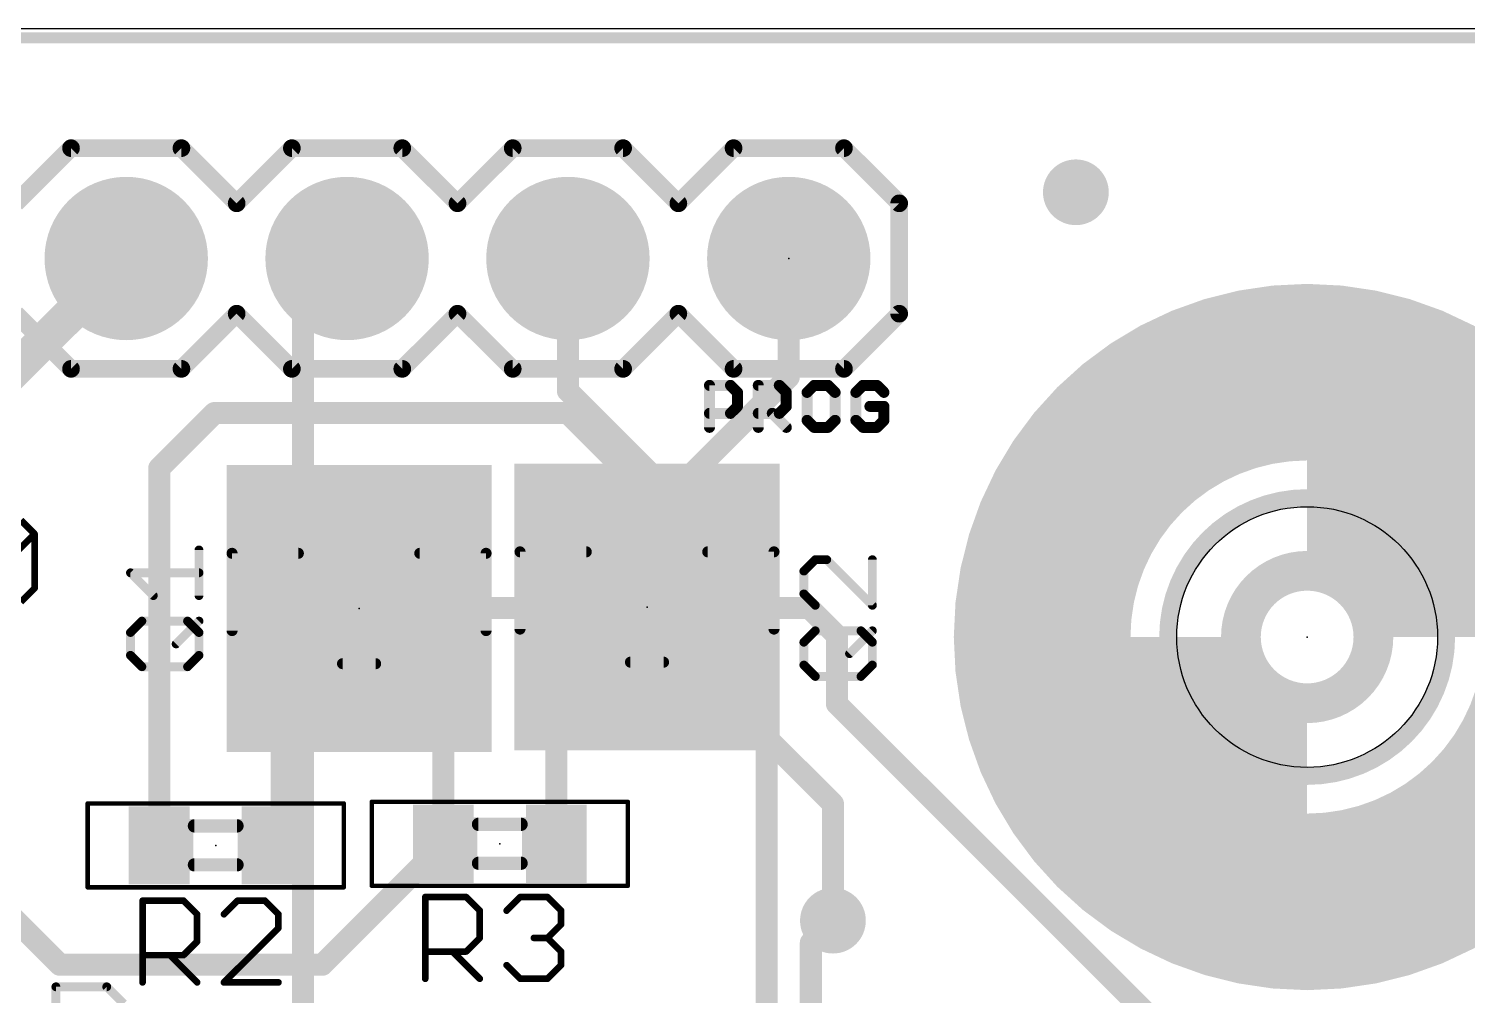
# Model space of a CAD drawing. Extents: x -0.1 to 70.5, y -0.1 to 57.
# Drawn here: x 41.3 to 57.84, y 45.88 to 57 of the extents above; entities that cross this region are included whole.
import ezdxf

# ---------------------------------------------------------------- set-up
doc = ezdxf.new("R2010")
doc.units = 0
for name, color, linetype in [('1', 14, 'CONTINUOUS'), ('16', 174, 'CONTINUOUS'), ('17', 94, 'CONTINUOUS'), ('18', 94, 'CONTINUOUS'), ('20', 30, 'CONTINUOUS'), ('21', 250, 'CONTINUOUS'), ('23', 178, 'CONTINUOUS'), ('25', 250, 'CONTINUOUS'), ('39', 14, 'CONTINUOUS'), ('40', 174, 'CONTINUOUS'), ('41', 14, 'CONTINUOUS'), ('42', 174, 'CONTINUOUS'), ('51', 250, 'CONTINUOUS')]:
    doc.layers.add(name, color=color, linetype=linetype)

# ---------------------------------------------------------------- blocks, each defined once
blk = doc.blocks.new('RECT')
blk.add_solid([(-0.5, -0.5), (0.5, -0.5), (-0.5, 0.5), (0.5, 0.5)])
blk = doc.blocks.new('ROUNDP')
at = {"const_width": 0.5}
blk.add_lwpolyline([(0, -0.25, 1), (0, 0.25, 1), (0, -0.25)], format="xyb", dxfattribs=at)
blk = doc.blocks.new('ROUNDV')
at = {"const_width": 0.5}
blk.add_lwpolyline([(0, -0.25, 1), (0, 0.25, 1), (0, -0.25)], format="xyb", dxfattribs=at)

msp = doc.modelspace()

# ---------------------------------------------------------------- linework, layer by layer
at = {"layer": '1'}
for points, const_width in [([(25.654, 56.896), (60.96, 56.896)], 0.127), ([(50.038, 52.9918), (50.038, 54.356)], 0.254), ([(48.5611, 51.5149), (50.038, 52.9918)], 0.254), ([(42.7974, 51.9414), (43.434, 52.578)], 0.254), ([(43.434, 52.578), (47.498, 52.578)], 0.254), ([(47.498, 52.578), (48.5611, 51.5149)], 0.254), ([(42.7974, 47.6022), (42.7974, 51.9414)], 0.254), ([(48.4076, 51.3614), (48.5611, 51.5149)], 0.254), ([(46.1075, 50.3327), (45.096, 51.3442)], 0.254), ([(50.2759, 50.3327), (46.1075, 50.3327)], 0.254), ([(50.592, 50.0166), (50.2759, 50.3327)], 0.254), ([(50.592, 49.23), (50.592, 50.0166)], 0.254), ([(44.207, 47.7118), (44.207, 49.3122)], 0.254), ([(46.0644, 49.2328), (45.985, 49.3122)], 0.254), ([(46.0644, 47.6206), (46.0644, 49.2328)], 0.254), ([(47.3644, 49.1752), (47.5186, 49.3294)], 0.254), ([(47.3644, 47.6206), (47.3644, 49.1752)], 0.254), ([(50.546, 48.08), (49.2966, 49.3294)], 0.254), ([(54.864, 44.958), (50.592, 49.23)], 0.254), ([(50.546, 46.736), (50.546, 48.08)], 0.254), ([(39.878, 48.006), (41.656, 46.228)], 0.254), ([(44.0974, 47.6022), (44.207, 47.7118)], 0.254), ([(44.6718, 46.228), (46.0644, 47.6206)], 0.254), ([(41.656, 46.228), (44.6718, 46.228)], 0.254)]:
    msp.add_lwpolyline(points, dxfattribs=dict(at, const_width=const_width))
at = {"layer": '1', "const_width": 0.127}
for points in [[(50.1015, 54.356, 1), (49.9745, 54.356)], [(50.0829, 52.9469, 1), (49.9931, 53.0367)], [(49.9745, 52.9918, 1), (50.1015, 52.9918)], [(43.434, 52.6415, 1), (43.434, 52.5145)], [(43.4789, 52.5331, 1), (43.3891, 52.6229)], [(47.5429, 52.6229, 1), (47.4531, 52.5331)], [(47.498, 52.5145, 1), (47.498, 52.6415)], [(42.8609, 51.9414, 1), (42.7339, 51.9414)], [(42.7525, 51.9863, 1), (42.8423, 51.8965)], [(48.5162, 51.5598, 1), (48.606, 51.47)], [(48.606, 51.47, 1), (48.5162, 51.5598)], [(48.5162, 51.47, 1), (48.606, 51.5598)], [(45.1409, 51.3891, 1), (45.0511, 51.2993)], [(48.3627, 51.4063, 1), (48.4525, 51.3165)], [(46.1075, 50.3962, 1), (46.1075, 50.2692)], [(50.3208, 50.3776, 1), (50.231, 50.2878)], [(50.2759, 50.2692, 1), (50.2759, 50.3962)], [(46.0626, 50.2878, 1), (46.1524, 50.3776)], [(50.6555, 50.0166, 1), (50.5285, 50.0166)], [(50.5471, 49.9717, 1), (50.6369, 50.0615)], [(44.2705, 49.3122, 1), (44.1435, 49.3122)], [(46.0299, 49.3571, 1), (45.9401, 49.2673)], [(46.1279, 49.2328, 1), (46.0009, 49.2328)], [(46.0195, 49.1879, 1), (46.1093, 49.2777)], [(47.4279, 49.1752, 1), (47.3009, 49.1752)], [(47.5635, 49.2845, 1), (47.4737, 49.3743)], [(49.3415, 49.3743, 1), (49.2517, 49.2845)], [(50.6369, 49.2749, 1), (50.5471, 49.1851)], [(47.3195, 49.2201, 1), (47.4093, 49.1303)], [(50.5285, 49.23, 1), (50.6555, 49.23)], [(50.6095, 48.08, 1), (50.4825, 48.08)], [(50.5011, 48.0351, 1), (50.5909, 48.1249)], [(44.2519, 47.6669, 1), (44.1621, 47.7567)], [(42.7339, 47.6022, 1), (42.8609, 47.6022)], [(44.0525, 47.6471, 1), (44.1423, 47.5573)], [(44.1435, 47.7118, 1), (44.2705, 47.7118)], [(46.0009, 47.6206, 1), (46.1279, 47.6206)], [(46.1093, 47.5757, 1), (46.0195, 47.6655)], [(47.3009, 47.6206, 1), (47.4279, 47.6206)], [(50.4825, 46.736, 1), (50.6095, 46.736)], [(41.656, 46.2915, 1), (41.656, 46.1645)], [(41.6111, 46.1831, 1), (41.7009, 46.2729)], [(44.6269, 46.2729, 1), (44.7167, 46.1831)], [(44.6718, 46.1645, 1), (44.6718, 46.2915)]]:
    msp.add_lwpolyline(points, format="xyb", dxfattribs=at)
at = {"layer": '16'}
for points, const_width in [([(25.654, 56.896), (60.96, 56.896)], 0.127), ([(42.418, 54.356), (33.69, 45.628)], 0.4064), ([(44.45, 53.848), (44.958, 54.356)], 0.254), ([(47.498, 52.832), (47.498, 54.356)], 0.254), ([(44.45, 37.846), (44.45, 53.848)], 0.254), ([(49.784, 50.546), (47.498, 52.832)], 0.254), ([(49.784, 37.846), (49.784, 50.546)], 0.254), ([(50.292, 46.482), (50.546, 46.736)], 0.254), ([(50.292, 46.482), (50.292, 37.338)], 0.254)]:
    msp.add_lwpolyline(points, dxfattribs=dict(at, const_width=const_width))
for points, const_width in [([(42.4898, 54.2842, 1), (42.3462, 54.4278)], 0.2032), ([(45.0029, 54.3111, 1), (44.9131, 54.4009)], 0.127), ([(47.5615, 54.356, 1), (47.4345, 54.356)], 0.127), ([(44.5135, 53.848, 1), (44.3865, 53.848)], 0.127), ([(44.4051, 53.8929, 1), (44.4949, 53.8031)], 0.127), ([(47.5429, 52.8769, 1), (47.4531, 52.7871)], 0.127), ([(47.4345, 52.832, 1), (47.5615, 52.832)], 0.127), ([(49.8475, 50.546, 1), (49.7205, 50.546)], 0.127), ([(49.7391, 50.5011, 1), (49.8289, 50.5909)], 0.127), ([(50.5909, 46.6911, 1), (50.5011, 46.7809)], 0.127), ([(50.3555, 46.482, 1), (50.2285, 46.482)], 0.127), ([(50.2471, 46.5269, 1), (50.3369, 46.4371)], 0.127)]:
    msp.add_lwpolyline(points, format="xyb", dxfattribs=dict(at, const_width=const_width))
at = {"layer": '20'}
msp.add_line((61, 57), (0, 57), dxfattribs=at)
msp.add_circle((56, 50), 1.5, dxfattribs=at)
at = {"layer": '21'}
for points, const_width in [([(41.148, 54.991), (41.783, 55.626)], 0.2032), ([(41.783, 55.626), (43.053, 55.626)], 0.2032), ([(43.688, 54.991), (43.053, 55.626)], 0.2032), ([(43.688, 54.991), (44.323, 55.626)], 0.2032), ([(44.323, 55.626), (45.593, 55.626)], 0.2032), ([(45.593, 55.626), (46.228, 54.991)], 0.2032), ([(46.228, 54.991), (46.863, 55.626)], 0.2032), ([(46.863, 55.626), (48.133, 55.626)], 0.2032), ([(48.133, 55.626), (48.768, 54.991)], 0.2032), ([(48.768, 54.991), (49.403, 55.626)], 0.2032), ([(49.403, 55.626), (50.673, 55.626)], 0.2032), ([(51.308, 54.991), (50.673, 55.626)], 0.2032), ([(51.308, 53.721), (51.308, 54.991)], 0.2032), ([(41.783, 53.086), (41.148, 53.721)], 0.2032), ([(43.053, 53.086), (43.688, 53.721)], 0.2032), ([(44.323, 53.086), (43.688, 53.721)], 0.2032), ([(46.228, 53.721), (45.593, 53.086)], 0.2032), ([(46.863, 53.086), (46.228, 53.721)], 0.2032), ([(48.768, 53.721), (48.133, 53.086)], 0.2032), ([(49.403, 53.086), (48.768, 53.721)], 0.2032), ([(50.673, 53.086), (51.308, 53.721)], 0.2032), ([(43.053, 53.086), (41.783, 53.086)], 0.2032), ([(45.593, 53.086), (44.323, 53.086)], 0.2032), ([(48.133, 53.086), (46.863, 53.086)], 0.2032), ([(50.673, 53.086), (49.403, 53.086)], 0.2032), ([(44.3975, 50.9632), (43.6355, 50.9632)], 0.127), ([(43.6355, 50.9632), (43.6355, 50.0742)], 0.127), ([(46.5565, 50.9632), (45.7945, 50.9632)], 0.127), ([(46.5565, 50.0742), (46.5565, 50.9632)], 0.127), ([(47.7091, 50.9804), (46.9471, 50.9804)], 0.127), ([(46.9471, 50.9804), (46.9471, 50.0914)], 0.127), ([(49.8681, 50.9804), (49.1061, 50.9804)], 0.127), ([(49.8681, 50.0914), (49.8681, 50.9804)], 0.127), ([(44.9055, 49.6932), (45.2865, 49.6932)], 0.127), ([(48.2171, 49.7104), (48.5981, 49.7104)], 0.127)]:
    msp.add_lwpolyline(points, dxfattribs=dict(at, const_width=const_width))
for points, const_width in [([(41.783, 55.6768, 1), (41.783, 55.5752)], 0.1016), ([(41.8189, 55.5901, 1), (41.7471, 55.6619)], 0.1016), ([(43.0889, 55.6619, 1), (43.0171, 55.5901)], 0.1016), ([(43.053, 55.5752, 1), (43.053, 55.6768)], 0.1016), ([(44.323, 55.6768, 1), (44.323, 55.5752)], 0.1016), ([(44.3589, 55.5901, 1), (44.2871, 55.6619)], 0.1016), ([(45.6289, 55.6619, 1), (45.5571, 55.5901)], 0.1016), ([(45.593, 55.5752, 1), (45.593, 55.6768)], 0.1016), ([(46.863, 55.6768, 1), (46.863, 55.5752)], 0.1016), ([(46.8989, 55.5901, 1), (46.8271, 55.6619)], 0.1016), ([(48.1689, 55.6619, 1), (48.0971, 55.5901)], 0.1016), ([(48.133, 55.5752, 1), (48.133, 55.6768)], 0.1016), ([(49.403, 55.6768, 1), (49.403, 55.5752)], 0.1016), ([(49.4389, 55.5901, 1), (49.3671, 55.6619)], 0.1016), ([(50.7089, 55.6619, 1), (50.6371, 55.5901)], 0.1016), ([(50.673, 55.5752, 1), (50.673, 55.6768)], 0.1016), ([(51.3588, 54.991, 1), (51.2572, 54.991)], 0.1016), ([(43.6521, 55.0269, 1), (43.7239, 54.9551)], 0.1016), ([(43.6521, 54.9551, 1), (43.7239, 55.0269)], 0.1016), ([(46.1921, 55.0269, 1), (46.2639, 54.9551)], 0.1016), ([(46.1921, 54.9551, 1), (46.2639, 55.0269)], 0.1016), ([(48.7321, 55.0269, 1), (48.8039, 54.9551)], 0.1016), ([(48.7321, 54.9551, 1), (48.8039, 55.0269)], 0.1016), ([(51.2721, 54.9551, 1), (51.3439, 55.0269)], 0.1016), ([(43.7239, 53.7569, 1), (43.6521, 53.6851)], 0.1016), ([(43.7239, 53.6851, 1), (43.6521, 53.7569)], 0.1016), ([(46.2639, 53.7569, 1), (46.1921, 53.6851)], 0.1016), ([(46.2639, 53.6851, 1), (46.1921, 53.7569)], 0.1016), ([(48.8039, 53.7569, 1), (48.7321, 53.6851)], 0.1016), ([(48.8039, 53.6851, 1), (48.7321, 53.7569)], 0.1016), ([(51.2572, 53.721, 1), (51.3588, 53.721)], 0.1016), ([(51.3439, 53.6851, 1), (51.2721, 53.7569)], 0.1016), ([(56, 46.571, 1), (56, 53.429, 1), (56, 46.571)], 0.1524), ([(41.783, 53.1368, 1), (41.783, 53.0352)], 0.1016), ([(41.7471, 53.0501, 1), (41.8189, 53.1219)], 0.1016), ([(43.0171, 53.1219, 1), (43.0889, 53.0501)], 0.1016), ([(43.053, 53.0352, 1), (43.053, 53.1368)], 0.1016), ([(44.323, 53.1368, 1), (44.323, 53.0352)], 0.1016), ([(44.2871, 53.0501, 1), (44.3589, 53.1219)], 0.1016), ([(45.5571, 53.1219, 1), (45.6289, 53.0501)], 0.1016), ([(45.593, 53.0352, 1), (45.593, 53.1368)], 0.1016), ([(46.863, 53.1368, 1), (46.863, 53.0352)], 0.1016), ([(46.8271, 53.0501, 1), (46.8989, 53.1219)], 0.1016), ([(48.0971, 53.1219, 1), (48.1689, 53.0501)], 0.1016), ([(48.133, 53.0352, 1), (48.133, 53.1368)], 0.1016), ([(49.403, 53.1368, 1), (49.403, 53.0352)], 0.1016), ([(49.3671, 53.0501, 1), (49.4389, 53.1219)], 0.1016), ([(50.6371, 53.1219, 1), (50.7089, 53.0501)], 0.1016), ([(50.673, 53.0352, 1), (50.673, 53.1368)], 0.1016), ([(56, 48.4, 1), (56, 51.6, 1), (56, 48.4)], 0.2032), ([(43.6355, 50.995, 1), (43.6355, 50.9314)], 0.0635), ([(43.6673, 50.9632, 1), (43.6037, 50.9632)], 0.0635), ([(44.3975, 50.9314, 1), (44.3975, 50.995)], 0.0635), ([(45.7945, 50.995, 1), (45.7945, 50.9314)], 0.0635), ([(46.5883, 50.9632, 1), (46.5247, 50.9632)], 0.0635), ([(46.5565, 50.9314, 1), (46.5565, 50.995)], 0.0635), ([(46.9789, 50.9804, 1), (46.9153, 50.9804)], 0.0635), ([(46.9471, 51.0122, 1), (46.9471, 50.9487)], 0.0635), ([(47.7091, 50.9487, 1), (47.7091, 51.0122)], 0.0635), ([(49.1061, 51.0122, 1), (49.1061, 50.9487)], 0.0635), ([(49.8999, 50.9804, 1), (49.8364, 50.9804)], 0.0635), ([(49.8681, 50.9487, 1), (49.8681, 51.0122)], 0.0635), ([(43.6037, 50.0742, 1), (43.6673, 50.0742)], 0.0635), ([(46.5247, 50.0742, 1), (46.5883, 50.0742)], 0.0635), ([(46.9153, 50.0914, 1), (46.9789, 50.0914)], 0.0635), ([(49.8364, 50.0914, 1), (49.8999, 50.0914)], 0.0635), ([(44.9055, 49.725, 1), (44.9055, 49.6615)], 0.0635), ([(45.2865, 49.6615, 1), (45.2865, 49.725)], 0.0635), ([(48.2171, 49.7422, 1), (48.2171, 49.6786)], 0.0635), ([(48.5981, 49.6786, 1), (48.5981, 49.7422)], 0.0635)]:
    msp.add_lwpolyline(points, format="xyb", dxfattribs=dict(at, const_width=const_width))
at = {"layer": '23'}
for p in [(50.038, 54.356), (45.096, 50.3282), (48.4076, 50.3454), (56, 50), (43.4474, 47.6022), (46.7144, 47.6206)]:
    msp.add_point(p, dxfattribs=at)
at = {"layer": '25'}
for points, const_width in [([(49.158, 52.8959, 1), (49.0945, 52.8959)], 0.0635), ([(49.1263, 52.9277, 1), (49.1263, 52.8642)], 0.0635), ([(49.3902, 52.9184, 1), (49.3453, 52.8735)], 0.0635), ([(49.3678, 52.8642, 1), (49.3678, 52.9277)], 0.0635), ([(49.7193, 52.8959, 1), (49.6558, 52.8959)], 0.0635), ([(49.6876, 52.9277, 1), (49.6876, 52.8642)], 0.0635), ([(49.9515, 52.9184, 1), (49.9066, 52.8735)], 0.0635), ([(49.9291, 52.8642, 1), (49.9291, 52.9277)], 0.0635), ([(50.3294, 52.9277, 1), (50.3294, 52.8642)], 0.0635), ([(50.3518, 52.8735, 1), (50.3069, 52.9184)], 0.0635), ([(50.5128, 52.9184, 1), (50.4679, 52.8735)], 0.0635), ([(50.4904, 52.8642, 1), (50.4904, 52.9277)], 0.0635), ([(50.8907, 52.9277, 1), (50.8907, 52.8642)], 0.0635), ([(50.9131, 52.8735, 1), (50.8682, 52.9184)], 0.0635), ([(51.0741, 52.9184, 1), (51.0292, 52.8735)], 0.0635), ([(51.0517, 52.8642, 1), (51.0517, 52.9277)], 0.0635), ([(49.48, 52.8154, 1), (49.4165, 52.8154)], 0.0635), ([(49.4258, 52.793, 1), (49.4707, 52.8379)], 0.0635), ([(50.0413, 52.8154, 1), (49.9778, 52.8154)], 0.0635), ([(49.9871, 52.793, 1), (50.032, 52.8379)], 0.0635), ([(50.2806, 52.8154, 1), (50.2171, 52.8154)], 0.0635), ([(50.2264, 52.8379, 1), (50.2713, 52.793)], 0.0635), ([(50.6026, 52.8154, 1), (50.5391, 52.8154)], 0.0635), ([(50.5484, 52.793, 1), (50.5933, 52.8379)], 0.0635), ([(50.8419, 52.8154, 1), (50.7784, 52.8154)], 0.0635), ([(50.7877, 52.8379, 1), (50.8326, 52.793)], 0.0635), ([(51.1097, 52.793, 1), (51.1546, 52.8379)], 0.0635), ([(49.1263, 52.6057, 1), (49.1263, 52.5422)], 0.0635), ([(49.3453, 52.5964, 1), (49.3902, 52.5515)], 0.0635), ([(49.3678, 52.5422, 1), (49.3678, 52.6057)], 0.0635), ([(49.4165, 52.6544, 1), (49.48, 52.6544)], 0.0635), ([(49.4707, 52.632, 1), (49.4258, 52.6769)], 0.0635), ([(49.6876, 52.6057, 1), (49.6876, 52.5422)], 0.0635), ([(49.871, 52.5964, 1), (49.8261, 52.5515)], 0.0635), ([(49.9066, 52.5964, 1), (49.9515, 52.5515)], 0.0635), ([(49.9291, 52.5422, 1), (49.9291, 52.6057)], 0.0635), ([(49.9778, 52.6544, 1), (50.0413, 52.6544)], 0.0635), ([(50.032, 52.632, 1), (49.9871, 52.6769)], 0.0635), ([(50.9712, 52.6862, 1), (50.9712, 52.6227)], 0.0635), ([(51.1639, 52.6544, 1), (51.1004, 52.6544)], 0.0635), ([(51.1322, 52.6227, 1), (51.1322, 52.6862)], 0.0635), ([(49.0945, 52.4129, 1), (49.158, 52.4129)], 0.0635), ([(49.6558, 52.4129, 1), (49.7193, 52.4129)], 0.0635), ([(49.9871, 52.3904, 1), (50.032, 52.4354)], 0.0635), ([(50.2713, 52.5159, 1), (50.2264, 52.4709)], 0.0635), ([(50.2171, 52.4934, 1), (50.2806, 52.4934)], 0.0635), ([(50.3294, 52.4447, 1), (50.3294, 52.3811)], 0.0635), ([(50.3069, 52.3904, 1), (50.3518, 52.4354)], 0.0635), ([(50.4679, 52.4354, 1), (50.5128, 52.3904)], 0.0635), ([(50.4904, 52.3811, 1), (50.4904, 52.4447)], 0.0635), ([(50.5391, 52.4934, 1), (50.6026, 52.4934)], 0.0635), ([(50.5933, 52.4709, 1), (50.5484, 52.5159)], 0.0635), ([(50.8326, 52.5159, 1), (50.7877, 52.4709)], 0.0635), ([(50.7784, 52.4934, 1), (50.8419, 52.4934)], 0.0635), ([(50.8907, 52.4447, 1), (50.8907, 52.3811)], 0.0635), ([(50.8682, 52.3904, 1), (50.9131, 52.4354)], 0.0635), ([(51.0292, 52.4354, 1), (51.0741, 52.3904)], 0.0635), ([(51.0517, 52.3811, 1), (51.0517, 52.4447)], 0.0635), ([(51.1004, 52.4934, 1), (51.1639, 52.4934)], 0.0635), ([(51.1546, 52.4709, 1), (51.1097, 52.5159)], 0.0635), ([(41.3831, 51.1867, 1), (41.345, 51.1867)], 0.0381), ([(41.3775, 51.1733, 1), (41.3505, 51.2002)], 0.0381), ([(41.3505, 51.1733, 1), (41.3775, 51.2002)], 0.0381), ([(43.2802, 51.0018, 1), (43.2294, 51.0018)], 0.0508), ([(42.4667, 50.7645, 1), (42.4667, 50.7137)], 0.0508), ([(42.4847, 50.757, 1), (42.4488, 50.7211)], 0.0508), ([(43.2548, 50.7137, 1), (43.2548, 50.7645)], 0.0508), ([(50.2369, 50.7589, 1), (50.1861, 50.7589)], 0.0508), ([(50.1936, 50.7768, 1), (50.2295, 50.7409)], 0.0508), ([(50.3429, 50.9156, 1), (50.3429, 50.8648)], 0.0508), ([(50.3608, 50.8722, 1), (50.3249, 50.9082)], 0.0508), ([(50.4922, 50.9082, 1), (50.4563, 50.8722)], 0.0508), ([(50.4742, 50.8648, 1), (50.4742, 50.9156)], 0.0508), ([(51.025, 50.8902, 1), (50.9742, 50.8902)], 0.0508), ([(41.345, 50.5597, 1), (41.3831, 50.5597)], 0.0381), ([(41.3775, 50.5462, 1), (41.3505, 50.5731)], 0.0381), ([(42.7115, 50.4584, 1), (42.7474, 50.4943)], 0.0508), ([(43.2294, 50.4764, 1), (43.2802, 50.4764)], 0.0508), ([(50.1861, 50.4962, 1), (50.2369, 50.4962)], 0.0508), ([(50.2295, 50.5141, 1), (50.1936, 50.4782)], 0.0508), ([(50.3249, 50.3469, 1), (50.3608, 50.3828)], 0.0508), ([(50.9742, 50.3648, 1), (51.025, 50.3648)], 0.0508), ([(50.9816, 50.3469, 1), (51.0176, 50.3828)], 0.0508), ([(42.5981, 50.2086, 1), (42.5981, 50.1578)], 0.0508), ([(42.616, 50.1652, 1), (42.5801, 50.2011)], 0.0508), ([(43.1414, 50.2011, 1), (43.1055, 50.1652)], 0.0508), ([(43.1235, 50.1578, 1), (43.1235, 50.2086)], 0.0508), ([(43.2728, 50.1652, 1), (43.2368, 50.2011)], 0.0508), ([(42.4921, 50.0518, 1), (42.4413, 50.0518)], 0.0508), ([(42.4488, 50.0698, 1), (42.4847, 50.0339)], 0.0508), ([(42.9741, 49.9385, 1), (43.0101, 49.9025)], 0.0508), ([(43.2802, 50.0518, 1), (43.2294, 50.0518)], 0.0508), ([(43.2368, 50.0339, 1), (43.2728, 50.0698)], 0.0508), ([(50.2369, 49.9403, 1), (50.1861, 49.9403)], 0.0508), ([(50.1936, 49.9582, 1), (50.2295, 49.9223)], 0.0508), ([(50.3429, 50.097, 1), (50.3429, 50.0462)], 0.0508), ([(50.3608, 50.0537, 1), (50.3249, 50.0896)], 0.0508), ([(50.8862, 50.0896, 1), (50.8503, 50.0537)], 0.0508), ([(50.8683, 50.0462, 1), (50.8683, 50.097)], 0.0508), ([(51.025, 49.9403, 1), (50.9742, 49.9403)], 0.0508), ([(51.0176, 50.0537, 1), (50.9816, 50.0896)], 0.0508), ([(50.9816, 49.9223, 1), (51.0176, 49.9582)], 0.0508), ([(42.4413, 49.7891, 1), (42.4921, 49.7891)], 0.0508), ([(42.4847, 49.8071, 1), (42.4488, 49.7712)], 0.0508), ([(43.2294, 49.7891, 1), (43.2802, 49.7891)], 0.0508), ([(43.2728, 49.7712, 1), (43.2368, 49.8071)], 0.0508), ([(50.7189, 49.8269, 1), (50.7549, 49.791)], 0.0508), ([(42.5981, 49.6832, 1), (42.5981, 49.6324)], 0.0508), ([(42.5801, 49.6398, 1), (42.616, 49.6758)], 0.0508), ([(43.1055, 49.6758, 1), (43.1414, 49.6398)], 0.0508), ([(43.1235, 49.6324, 1), (43.1235, 49.6832)], 0.0508), ([(50.1861, 49.6776, 1), (50.2369, 49.6776)], 0.0508), ([(50.2295, 49.6955, 1), (50.1936, 49.6596)], 0.0508), ([(50.9742, 49.6776, 1), (51.025, 49.6776)], 0.0508), ([(51.0176, 49.6596, 1), (50.9816, 49.6955)], 0.0508), ([(50.3429, 49.5716, 1), (50.3429, 49.5208)], 0.0508), ([(50.3249, 49.5283, 1), (50.3608, 49.5642)], 0.0508), ([(50.8503, 49.5642, 1), (50.8862, 49.5283)], 0.0508), ([(50.8683, 49.5208, 1), (50.8683, 49.5716)], 0.0508), ([(42.6255, 46.9661, 1), (42.5874, 46.9661)], 0.0381), ([(42.6065, 46.9852, 1), (42.6065, 46.9471)], 0.0381), ([(43.0902, 46.9796, 1), (43.0633, 46.9526)], 0.0381), ([(43.0768, 46.9471, 1), (43.0768, 46.9852)], 0.0381), ([(43.6987, 46.9852, 1), (43.6987, 46.9471)], 0.0381), ([(43.7122, 46.9526, 1), (43.6853, 46.9796)], 0.0381), ([(44.0258, 46.9796, 1), (43.9988, 46.9526)], 0.0381), ([(44.0123, 46.9471, 1), (44.0123, 46.9852)], 0.0381), ([(45.8573, 47.0268, 1), (45.8573, 46.9887)], 0.0381), ([(45.8763, 47.0077, 1), (45.8382, 47.0077)], 0.0381), ([(46.341, 47.0212, 1), (46.3141, 46.9942)], 0.0381), ([(46.3276, 46.9887, 1), (46.3276, 47.0268)], 0.0381), ([(46.9495, 47.0268, 1), (46.9495, 46.9887)], 0.0381), ([(46.963, 46.9942, 1), (46.9361, 47.0212)], 0.0381), ([(47.2766, 47.0212, 1), (47.2496, 46.9942)], 0.0381), ([(47.2631, 46.9887, 1), (47.2631, 47.0268)], 0.0381), ([(43.2526, 46.8093, 1), (43.2145, 46.8093)], 0.0381), ([(43.2201, 46.7959, 1), (43.247, 46.8228)], 0.0381), ([(43.5285, 46.8228, 1), (43.5555, 46.7959)], 0.0381), ([(44.1881, 46.8093, 1), (44.15, 46.8093)], 0.0381), ([(44.1556, 46.7959, 1), (44.1825, 46.8228)], 0.0381), ([(46.5034, 46.8509, 1), (46.4653, 46.8509)], 0.0381), ([(46.4709, 46.8375, 1), (46.4978, 46.8644)], 0.0381), ([(46.7793, 46.8644, 1), (46.8063, 46.8375)], 0.0381), ([(47.4389, 46.8509, 1), (47.4008, 46.8509)], 0.0381), ([(47.4064, 46.8375, 1), (47.4333, 46.8644)], 0.0381), ([(44.15, 46.6526, 1), (44.1881, 46.6526)], 0.0381), ([(44.1825, 46.6391, 1), (44.1556, 46.666)], 0.0381), ([(47.4008, 46.6942, 1), (47.4389, 46.6942)], 0.0381), ([(47.4333, 46.6807, 1), (47.4064, 46.7076)], 0.0381), ([(43.2145, 46.4958, 1), (43.2526, 46.4958)], 0.0381), ([(43.247, 46.4823, 1), (43.2201, 46.5093)], 0.0381), ([(46.4653, 46.5374, 1), (46.5034, 46.5374)], 0.0381), ([(46.4978, 46.5239, 1), (46.4709, 46.5509)], 0.0381), ([(47.1063, 46.5565, 1), (47.1063, 46.5184)], 0.0381), ([(47.2766, 46.5509, 1), (47.2496, 46.5239)], 0.0381), ([(47.2496, 46.5509, 1), (47.2766, 46.5239)], 0.0381), ([(47.2631, 46.5184, 1), (47.2631, 46.5565)], 0.0381), ([(42.6065, 46.3581, 1), (42.6065, 46.32)], 0.0381), ([(42.9335, 46.3525, 1), (42.9065, 46.3256)], 0.0381), ([(43.0633, 46.3525, 1), (43.0902, 46.3256)], 0.0381), ([(43.0768, 46.32, 1), (43.0768, 46.3581)], 0.0381), ([(45.8573, 46.3997, 1), (45.8573, 46.3616)], 0.0381), ([(46.1843, 46.3941, 1), (46.1573, 46.3672)], 0.0381), ([(46.3141, 46.3941, 1), (46.341, 46.3672)], 0.0381), ([(46.3276, 46.3616, 1), (46.3276, 46.3997)], 0.0381), ([(47.4389, 46.3806, 1), (47.4008, 46.3806)], 0.0381), ([(47.4064, 46.3672, 1), (47.4333, 46.3941)], 0.0381), ([(46.8063, 46.2373, 1), (46.7793, 46.2104)], 0.0381), ([(47.4008, 46.2239, 1), (47.4389, 46.2239)], 0.0381), ([(47.4333, 46.2104, 1), (47.4064, 46.2373)], 0.0381), ([(41.6346, 45.975, 1), (41.5838, 45.975)], 0.0508), ([(41.6092, 46.0004, 1), (41.6092, 45.9496)], 0.0508), ([(42.2118, 45.993, 1), (42.1759, 45.957)], 0.0508), ([(42.1939, 45.9496, 1), (42.1939, 46.0004)], 0.0508), ([(42.5874, 46.0255, 1), (42.6255, 46.0255)], 0.0381), ([(43.2201, 46.012, 1), (43.247, 46.039)], 0.0381), ([(43.542, 46.0446, 1), (43.542, 46.0065)], 0.0381), ([(43.5285, 46.039, 1), (43.5555, 46.012)], 0.0381), ([(44.169, 46.0065, 1), (44.169, 46.0446)], 0.0381), ([(45.8382, 46.0671, 1), (45.8763, 46.0671)], 0.0381), ([(46.4709, 46.0536, 1), (46.4978, 46.0806)], 0.0381), ([(46.9495, 46.0862, 1), (46.9495, 46.0481)], 0.0381), ([(46.9361, 46.0536, 1), (46.963, 46.0806)], 0.0381), ([(47.2496, 46.0806, 1), (47.2766, 46.0536)], 0.0381), ([(47.2631, 46.0481, 1), (47.2631, 46.0862)], 0.0381)]:
    msp.add_lwpolyline(points, format="xyb", dxfattribs=dict(at, const_width=const_width))
for points, const_width in [([(49.1263, 52.4129), (49.1263, 52.8959)], 0.127), ([(49.1263, 52.8959), (49.3678, 52.8959)], 0.127), ([(49.3678, 52.8959), (49.4483, 52.8154)], 0.127), ([(49.6876, 52.4129), (49.6876, 52.8959)], 0.127), ([(49.6876, 52.8959), (49.9291, 52.8959)], 0.127), ([(49.9291, 52.8959), (50.0096, 52.8154)], 0.127), ([(50.3294, 52.8959), (50.2489, 52.8154)], 0.127), ([(50.4904, 52.8959), (50.3294, 52.8959)], 0.127), ([(50.5709, 52.8154), (50.4904, 52.8959)], 0.127), ([(50.8907, 52.8959), (50.8102, 52.8154)], 0.127), ([(51.0517, 52.8959), (50.8907, 52.8959)], 0.127), ([(51.1322, 52.8154), (51.0517, 52.8959)], 0.127), ([(49.4483, 52.8154), (49.4483, 52.6544)], 0.127), ([(50.0096, 52.8154), (50.0096, 52.6544)], 0.127), ([(50.2489, 52.8154), (50.2489, 52.4934)], 0.127), ([(50.5709, 52.4934), (50.5709, 52.8154)], 0.127), ([(50.8102, 52.8154), (50.8102, 52.4934)], 0.127), ([(49.3678, 52.5739), (49.1263, 52.5739)], 0.127), ([(49.4483, 52.6544), (49.3678, 52.5739)], 0.127), ([(49.9291, 52.5739), (49.6876, 52.5739)], 0.127), ([(49.8486, 52.5739), (50.0096, 52.4129)], 0.127), ([(50.0096, 52.6544), (49.9291, 52.5739)], 0.127), ([(51.1322, 52.6544), (50.9712, 52.6544)], 0.127), ([(51.1322, 52.4934), (51.1322, 52.6544)], 0.127), ([(50.2489, 52.4934), (50.3294, 52.4129)], 0.127), ([(50.3294, 52.4129), (50.4904, 52.4129)], 0.127), ([(50.4904, 52.4129), (50.5709, 52.4934)], 0.127), ([(50.8102, 52.4934), (50.8907, 52.4129)], 0.127), ([(50.8907, 52.4129), (51.0517, 52.4129)], 0.127), ([(51.0517, 52.4129), (51.1322, 52.4934)], 0.127), ([(41.2072, 51.3435), (41.364, 51.1867)], 0.0762), ([(40.7369, 50.5597), (41.364, 51.1867)], 0.0762), ([(41.364, 51.1867), (41.364, 50.5597)], 0.0762), ([(43.2548, 50.4764), (43.2548, 51.0018)], 0.1016), ([(42.7294, 50.4764), (42.4667, 50.7391)], 0.1016), ([(42.4667, 50.7391), (43.2548, 50.7391)], 0.1016), ([(50.3429, 50.8902), (50.2115, 50.7589)], 0.1016), ([(50.2115, 50.7589), (50.2115, 50.4962)], 0.1016), ([(50.4742, 50.8902), (50.3429, 50.8902)], 0.1016), ([(50.9996, 50.3648), (50.4742, 50.8902)], 0.1016), ([(50.9996, 50.8902), (50.9996, 50.3648)], 0.1016), ([(41.364, 50.5597), (41.2072, 50.4029)], 0.0762), ([(50.2115, 50.4962), (50.3429, 50.3648)], 0.1016), ([(42.4667, 50.0518), (42.5981, 50.1832)], 0.1016), ([(42.5981, 50.1832), (43.1235, 50.1832)], 0.1016), ([(42.9921, 49.9205), (43.2548, 50.1832)], 0.1016), ([(43.1235, 50.1832), (43.2548, 50.0518)], 0.1016), ([(42.4667, 49.7891), (42.4667, 50.0518)], 0.1016), ([(43.2548, 50.0518), (43.2548, 49.7891)], 0.1016), ([(50.2115, 49.9403), (50.3429, 50.0716)], 0.1016), ([(50.2115, 49.6776), (50.2115, 49.9403)], 0.1016), ([(50.3429, 50.0716), (50.8683, 50.0716)], 0.1016), ([(50.7369, 49.8089), (50.9996, 50.0716)], 0.1016), ([(50.8683, 50.0716), (50.9996, 49.9403)], 0.1016), ([(50.9996, 49.9403), (50.9996, 49.6776)], 0.1016), ([(42.5981, 49.6578), (42.4667, 49.7891)], 0.1016), ([(43.2548, 49.7891), (43.1235, 49.6578)], 0.1016), ([(43.1235, 49.6578), (42.5981, 49.6578)], 0.1016), ([(50.3429, 49.5462), (50.2115, 49.6776)], 0.1016), ([(50.9996, 49.6776), (50.8683, 49.5462)], 0.1016), ([(50.8683, 49.5462), (50.3429, 49.5462)], 0.1016), ([(42.6065, 46.0255), (42.6065, 46.9661)], 0.0762), ([(42.6065, 46.9661), (43.0768, 46.9661)], 0.0762), ([(43.0768, 46.9661), (43.2335, 46.8093)], 0.0762), ([(43.6987, 46.9661), (43.542, 46.8093)], 0.0762), ([(44.0123, 46.9661), (43.6987, 46.9661)], 0.0762), ([(44.169, 46.8093), (44.0123, 46.9661)], 0.0762), ([(45.8573, 46.0671), (45.8573, 47.0077)], 0.0762), ([(45.8573, 47.0077), (46.3276, 47.0077)], 0.0762), ([(46.3276, 47.0077), (46.4843, 46.8509)], 0.0762), ([(46.7928, 46.8509), (46.9495, 47.0077)], 0.0762), ([(46.9495, 47.0077), (47.2631, 47.0077)], 0.0762), ([(47.2631, 47.0077), (47.4199, 46.8509)], 0.0762), ([(43.2335, 46.8093), (43.2335, 46.4958)], 0.0762), ([(44.169, 46.6526), (44.169, 46.8093)], 0.0762), ([(46.4843, 46.8509), (46.4843, 46.5374)], 0.0762), ([(47.4199, 46.8509), (47.4199, 46.6942)], 0.0762), ([(43.542, 46.0255), (44.169, 46.6526)], 0.0762), ([(47.4199, 46.6942), (47.2631, 46.5374)], 0.0762), ([(43.2335, 46.4958), (43.0768, 46.339)], 0.0762), ([(46.4843, 46.5374), (46.3276, 46.3806)], 0.0762), ([(47.2631, 46.5374), (47.1063, 46.5374)], 0.0762), ([(47.2631, 46.5374), (47.4199, 46.3806)], 0.0762), ([(43.0768, 46.339), (42.6065, 46.339)], 0.0762), ([(42.92, 46.339), (43.2335, 46.0255)], 0.0762), ([(46.3276, 46.3806), (45.8573, 46.3806)], 0.0762), ([(46.1708, 46.3806), (46.4843, 46.0671)], 0.0762), ([(47.4199, 46.3806), (47.4199, 46.2239)], 0.0762), ([(46.9495, 46.0671), (46.7928, 46.2239)], 0.0762), ([(47.4199, 46.2239), (47.2631, 46.0671)], 0.0762), ([(41.6092, 44.8056), (41.6092, 45.975)], 0.1016), ([(41.6092, 45.975), (42.1939, 45.975)], 0.1016), ([(42.1939, 45.975), (42.3888, 45.7801)], 0.1016), ([(44.169, 46.0255), (43.542, 46.0255)], 0.0762), ([(47.2631, 46.0671), (46.9495, 46.0671)], 0.0762)]:
    msp.add_lwpolyline(points, dxfattribs=dict(at, const_width=const_width))
at = {"layer": '39'}
for points, const_width in [([(56, 46.952, 1), (56, 53.048, 1), (56, 46.952)], 2.032), ([(41.9871, 48.0852, 1), (41.9617, 48.0852)], 0.0254), ([(41.9744, 48.0979, 1), (41.9744, 48.0725)], 0.0254), ([(44.9331, 48.0852, 1), (44.9077, 48.0852)], 0.0254), ([(44.9204, 48.0725, 1), (44.9204, 48.0979)], 0.0254), ([(45.2541, 48.1036, 1), (45.2287, 48.1036)], 0.0254), ([(45.2414, 48.1163, 1), (45.2414, 48.0909)], 0.0254), ([(48.2001, 48.1036, 1), (48.1747, 48.1036)], 0.0254), ([(48.1874, 48.0909, 1), (48.1874, 48.1163)], 0.0254), ([(45.2414, 47.1503, 1), (45.2414, 47.1249)], 0.0254), ([(45.2287, 47.1376, 1), (45.2541, 47.1376)], 0.0254), ([(48.1747, 47.1376, 1), (48.2001, 47.1376)], 0.0254), ([(48.1874, 47.1249, 1), (48.1874, 47.1503)], 0.0254), ([(41.9744, 47.1319, 1), (41.9744, 47.1065)], 0.0254), ([(41.9617, 47.1192, 1), (41.9871, 47.1192)], 0.0254), ([(44.9077, 47.1192, 1), (44.9331, 47.1192)], 0.0254), ([(44.9204, 47.1065, 1), (44.9204, 47.1319)], 0.0254)]:
    msp.add_lwpolyline(points, format="xyb", dxfattribs=dict(at, const_width=const_width))
at = {"layer": '39', "const_width": 0.0508}
for points in [[(41.9744, 47.1192), (41.9744, 48.0852)], [(41.9744, 48.0852), (44.9204, 48.0852)], [(44.9204, 48.0852), (44.9204, 47.1192)], [(45.2414, 47.1376), (45.2414, 48.1036)], [(45.2414, 48.1036), (48.1874, 48.1036)], [(48.1874, 48.1036), (48.1874, 47.1376)], [(48.1874, 47.1376), (45.2414, 47.1376)], [(44.9204, 47.1192), (41.9744, 47.1192)]]:
    msp.add_lwpolyline(points, dxfattribs=at)
at = {"layer": '40', "const_width": 2.032}
msp.add_lwpolyline([(56, 46.952, 1), (56, 53.048, 1), (56, 46.952)], format="xyb", dxfattribs=at)
at = {"layer": '41', "const_width": 2.032}
msp.add_lwpolyline([(56, 46.952, 1), (56, 53.048, 1), (56, 46.952)], format="xyb", dxfattribs=at)
at = {"layer": '42', "const_width": 2.032}
msp.add_lwpolyline([(56, 46.952, 1), (56, 53.048, 1), (56, 46.952)], format="xyb", dxfattribs=at)
at = {"layer": '51'}
for points, const_width in [([(58.159, 50, 0.4142), (56, 52.159)], 2.4892), ([(53.841, 50, 0.4142), (56, 47.841)], 2.4892), ([(56, 49.238, 1), (56, 50.762, 1), (56, 49.238)], 0.4572), ([(43.2024, 47.8643, 1), (43.2024, 47.7881)], 0.0762), ([(43.6924, 47.7881, 1), (43.6924, 47.8643)], 0.0762), ([(46.4694, 47.8827, 1), (46.4694, 47.8065)], 0.0762), ([(46.9594, 47.8065, 1), (46.9594, 47.8827)], 0.0762), ([(43.2024, 47.4163, 1), (43.2024, 47.3401)], 0.0762), ([(43.6924, 47.3401, 1), (43.6924, 47.4163)], 0.0762), ([(46.4694, 47.4347, 1), (46.4694, 47.3585)], 0.0762), ([(46.9594, 47.3585, 1), (46.9594, 47.4347)], 0.0762)]:
    msp.add_lwpolyline(points, format="xyb", dxfattribs=dict(at, const_width=const_width))
at = {"layer": '51', "const_width": 0.1524}
for points in [[(43.2024, 47.8262), (43.6924, 47.8262)], [(46.4694, 47.8446), (46.9594, 47.8446)], [(43.6924, 47.3782), (43.2024, 47.3782)], [(46.9594, 47.3966), (46.4694, 47.3966)]]:
    msp.add_lwpolyline(points, dxfattribs=at)

# ---------------------------------------------------------------- block references
at = {"layer": '1', "xscale": 1.016, "yscale": 1.143}
for p in [(45.096, 51.3442), (48.4076, 51.3614), (45.985, 49.3122), (49.2966, 49.3294)]:
    msp.add_blockref('RECT', p, dxfattribs=at)
at = {"layer": '1', "rotation": 180}
for p, xscale, yscale in [((44.207, 49.3122), 1.016, 1.143), ((47.5186, 49.3294), 1.016, 1.143), ((42.7974, 47.6022), 0.7, 0.9), ((44.0974, 47.6022), 0.7, 0.9), ((46.0644, 47.6206), 0.7, 0.9), ((47.3644, 47.6206), 0.7, 0.9)]:
    msp.add_blockref('RECT', p, dxfattribs=dict(at, xscale=xscale, yscale=yscale))
at = {"layer": '17', "xscale": 1.8796, "yscale": 1.8796, "rotation": 270}
for p in [(42.418, 54.356), (42.418, 54.356), (44.958, 54.356), (44.958, 54.356), (47.498, 54.356), (47.498, 54.356), (50.038, 54.356), (50.038, 54.356)]:
    msp.add_blockref('ROUNDP', p, dxfattribs=at)
at = {"layer": '18', "xscale": 0.7564, "yscale": 0.7564}
for p in [(53.34, 55.118), (53.34, 55.118), (50.546, 46.736), (50.546, 46.736)]:
    msp.add_blockref('ROUNDV', p, dxfattribs=at)
at = {"layer": '39', "xscale": 3.048, "yscale": 3.302}
for p in [(45.096, 50.3282), (48.4076, 50.3454)]:
    msp.add_blockref('RECT', p, dxfattribs=at)
at = {"layer": '51', "rotation": 180}
for p, xscale, yscale in [((42.418, 54.356), 0.508, 0.508), ((44.958, 54.356), 0.508, 0.508), ((47.498, 54.356), 0.508, 0.508), ((50.038, 54.356), 0.508, 0.508), ((43.0386, 47.6071), 0.3, 0.5999), ((43.8514, 47.6071), 0.3, 0.5999), ((46.3056, 47.6255), 0.3, 0.5999), ((47.1184, 47.6255), 0.3, 0.5999)]:
    msp.add_blockref('RECT', p, dxfattribs=dict(at, xscale=xscale, yscale=yscale))
at = {"layer": '51', "xscale": 0.4572, "yscale": 0.5842}
for p in [(45.096, 51.3315), (48.4076, 51.3487), (47.4678, 49.3421), (49.3474, 49.3421), (44.1562, 49.3249), (46.0358, 49.3249)]:
    msp.add_blockref('RECT', p, dxfattribs=at)

doc.saveas('drawing.dxf')
